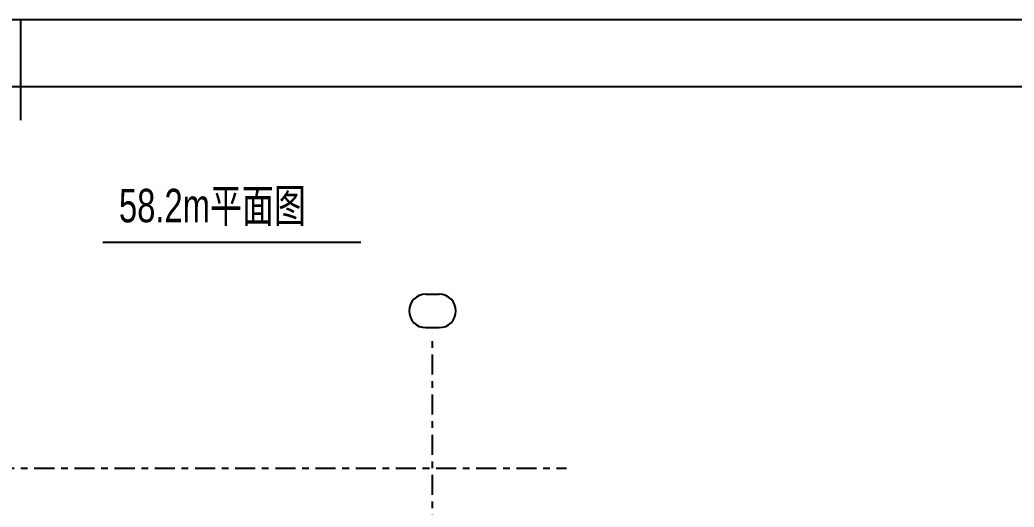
# Model space of a CAD drawing. Extents: x -29529 to 29888, y -30881 to 11129.
# Drawn here: x 191 to 15040, y 3839 to 11124 of the extents above; entities that cross this region are included whole.
import ezdxf

# ---------------------------------------------------------------- set-up
doc = ezdxf.new("R2010")
doc.units = 0
doc.linetypes.add('XKITLINE00', pattern=[0])
doc.linetypes.add('XKITLINE03', pattern=[6, 3, -1, 1, -1])
doc.layers.add('13图框与明细表层', color=3, linetype='CONTINUOUS', lineweight=25)
doc.layers.add('grid', color=7, linetype='CONTINUOUS')
doc.layers.add('view', color=7, linetype='CONTINUOUS')
doc.styles.add('STYLE_1', font='arial.ttf', dxfattribs={"height": 0.2})

# ---------------------------------------------------------------- blocks, each defined once
blk = doc.blocks.new('*D647')
at = {"layer": 'grid', "color": 4, "linetype": 'XKITLINE00'}
for p, q in [((1499.94, 1146.89), (1501.94, 1146.89)), ((1499.94, 1141.89), (1501.94, 1141.89))]:
    blk.add_line(p, q, dxfattribs=at)
at = {"layer": 'grid', "color": 4, "linetype": 'XKITLINE03'}
blk.add_line((1500.94, 972.89), (1500.94, 1140.89), dxfattribs=at)
at = {"layer": 'grid', "color": 4, "linetype": 'XKITLINE00'}
for centre, start, end in [((1499.94, 1144.39), 90, -90), ((1501.94, 1144.39), -90, 90)]:
    blk.add_arc(centre, 2.5, start, end, dxfattribs=at)
blk = doc.blocks.new('*D650')
at = {"layer": 'grid', "color": 4, "linetype": 'XKITLINE00'}
for p, q in [((1404.58, 1123.39), (1413.47, 1123.39)), ((1404.58, 1118.39), (1413.47, 1118.39))]:
    blk.add_line(p, q, dxfattribs=at)
at = {"layer": 'grid', "color": 4, "linetype": 'XKITLINE03'}
blk.add_line((1417.47, 1120.89), (1520.94, 1120.89), dxfattribs=at)
at = {"layer": 'grid', "color": 4, "linetype": 'XKITLINE00'}
for centre, start, end in [((1404.58, 1120.89), 90, -90), ((1413.47, 1120.89), -90, 90)]:
    blk.add_arc(centre, 2.5, start, end, dxfattribs=at)
at = {"layer": 'grid', "color": 4, "style": 'STYLE_1'}
blk.add_text('柱C', height=3, dxfattribs=at).set_placement((1405.58, 1119.39))

msp = doc.modelspace()

# ---------------------------------------------------------------- linework, layer by layer
at = {"layer": '13图框与明细表层', "color": 1}
msp.add_line((29878.8, 11124.1), (-29521.2, 11124.1), dxfattribs=at)
at = {"layer": '13图框与明细表层', "color": 7}
for p, q in [((202.9, 9624.1), (202.9, 11124.1)), ((28878.8, 10124.1), (-27021.2, 10124.1))]:
    msp.add_line(p, q, dxfattribs=at)
at = {"layer": 'view', "color": 1, "linetype": 'XKITLINE00'}
msp.add_line((1430.4, 7802.4), (5283.1, 7802.4), dxfattribs=at)

# ---------------------------------------------------------------- block references
at = {"layer": 'grid', "xscale": 100, "yscale": 100, "zscale": 100}
for name in ['*D647', '*D650']:
    msp.add_blockref(name, (-143740.7, -107666.6), dxfattribs=at)

# ---------------------------------------------------------------- texts
at = {"layer": 'view', "color": 3, "style": 'STYLE_1', "width": 0.7}
msp.add_text('58.2m平面图', height=500, dxfattribs=at).set_placement((1670.7, 8097.6))

doc.saveas('drawing.dxf')
